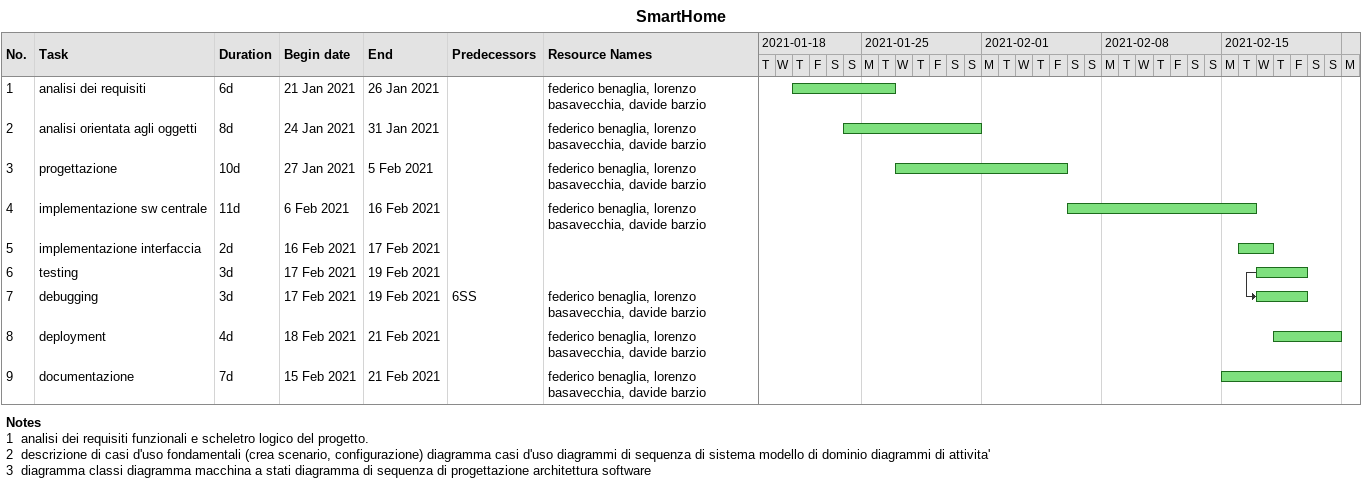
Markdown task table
SmartHome

| ID | Task | Duration | Start | Finish | Predecessors | Resources |
|---|---|---|---|---|---|---|
| 1 | analisi dei requisiti | 6d | 2021-01-21 | 2021-01-26 |  | federico benaglia, lorenzo basavecchia, davide barzio |
| 2 | analisi orientata agli oggetti | 8d | 2021-01-24 | 2021-01-31 |  | federico benaglia, lorenzo basavecchia, davide barzio |
| 3 | progettazione | 10d | 2021-01-27 | 2021-02-05 |  | federico benaglia, lorenzo basavecchia, davide barzio |
| 4 | implementazione sw centrale | 11d | 2021-02-06 | 2021-02-16 |  | federico benaglia, lorenzo basavecchia, davide barzio |
| 5 | implementazione interfaccia | 2d | 2021-02-16 | 2021-02-17 |  |  |
| 6 | testing | 3d | 2021-02-17 | 2021-02-19 |  |  |
| 7 | debugging | 3d | 2021-02-17 | 2021-02-19 | 6SS | federico benaglia, lorenzo basavecchia, davide barzio |
| 8 | deployment | 4d | 2021-02-18 | 2021-02-21 |  | federico benaglia, lorenzo basavecchia, davide barzio |
| 9 | documentazione | 7d | 2021-02-15 | 2021-02-21 |  | federico benaglia, lorenzo basavecchia, davide barzio |

Notes
- 1: analisi dei requisiti funzionali e scheletro logico del progetto.
- 2: descrizione di casi d'uso fondamentali (crea scenario, configurazione) diagramma casi d'uso diagrammi di sequenza di sistema modello di dominio diagrammi di attivita'
- 3: diagramma classi diagramma macchina a stati diagramma di sequenza di progettazione architettura software
